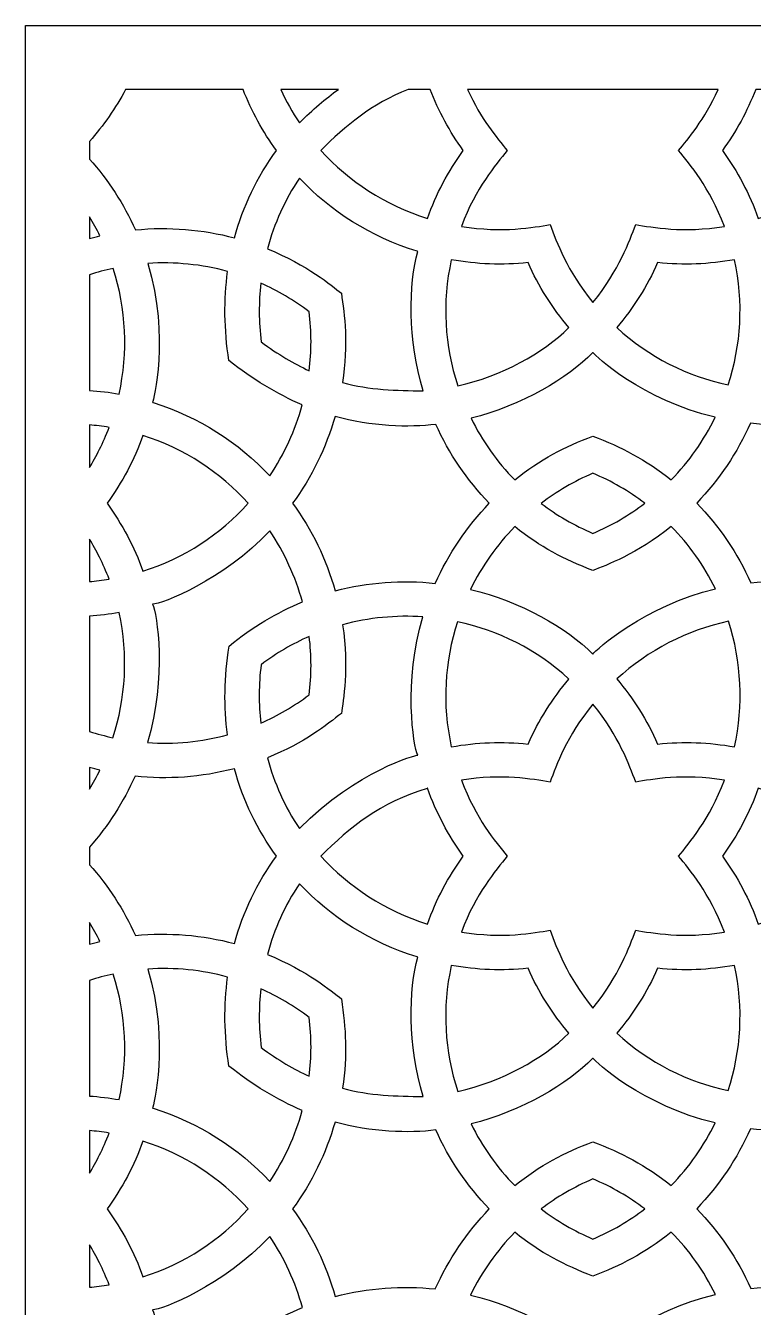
# Model space of a CAD drawing. Header units: millimetres. Extents: x -64 to 64, y -64 to 64.
# Drawn here: x -63.5 to -24.5, y -5.3 to 63.5 of the extents above; entities that cross this region are included whole.
import ezdxf

# ---------------------------------------------------------------- set-up
doc = ezdxf.new("R2010")
doc.units = ezdxf.units.MM
doc.header["$MEASUREMENT"] = 0
doc.layers.add('layer 1', color=7, linetype='Continuous')

msp = doc.modelspace()

# ---------------------------------------------------------------- linework, layer by layer
at = {"layer": 'layer 1', "color": 250}
for points, knots in [([(-63.5, 63.5), (-63.5, 63.5), (-63.5, -63.5), (-63.5, -63.5), (-63.5, -63.5), (-63.5, -63.5), (63.5, -63.5), (63.5, -63.5), (63.5, -63.5), (63.5, -63.5), (63.5, 63.5), (63.5, 63.5), (63.5, 63.5), (63.5, 63.5), (-63.5, 63.5), (-63.5, 63.5)], [0, 0, 0, 0, 0.2, 0.2, 0.2, 0.2, 0.4, 0.4, 0.4, 0.4, 0.6, 0.6, 0.6, 0.6, 1, 1, 1, 1]), ([(-60.075, 57.2886), (-59.3232, 58.1417), (-58.6741, 59.0783), (-58.1364, 60.0749), (-58.1364, 60.0749), (-58.1364, 60.0749), (-51.8379, 60.0749), (-51.8379, 60.0749), (-51.8379, 60.0749), (-51.3842, 58.9054), (-50.7814, 57.8111), (-50.045, 56.7972), (-50.045, 56.7972), (-51.0792, 55.3724), (-51.8397, 53.8074), (-52.2986, 52.1102), (-52.2986, 52.1102), (-54.018, 52.5657), (-55.8213, 52.7216), (-57.6125, 52.5385), (-57.6125, 52.5385), (-58.2325, 53.9358), (-59.0697, 55.2168), (-60.075, 56.3436), (-60.075, 56.3436), (-60.075, 56.3436), (-60.075, 57.2886), (-60.075, 57.2886)], [0, 0, 0, 0, 0.125, 0.125, 0.125, 0.125, 0.25, 0.25, 0.25, 0.25, 0.375, 0.375, 0.375, 0.375, 0.5, 0.5, 0.5, 0.5, 0.625, 0.625, 0.625, 0.625, 0.75, 0.75, 0.75, 0.75, 1, 1, 1, 1]), ([(-46.7261, 60.0749), (-47.4009, 59.5852), (-48.1098, 58.9943), (-48.817, 58.2803), (-48.817, 58.2803), (-49.1972, 58.849), (-49.5294, 59.4501), (-49.8137, 60.0749), (-49.8137, 60.0749), (-49.8137, 60.0749), (-46.7261, 60.0749), (-46.7261, 60.0749)], [0, 0, 0, 0, 0.25, 0.25, 0.25, 0.25, 0.5, 0.5, 0.5, 0.5, 1, 1, 1, 1]), ([(-41.8061, 60.0749), (-41.3489, 58.9104), (-40.7565, 57.8129), (-40.0217, 56.8025), (-40.0217, 56.8025), (-40.8317, 55.6842), (-41.4773, 54.4664), (-41.9449, 53.1583), (-41.9449, 53.1583), (-44.2156, 53.8688), (-46.1628, 55.1466), (-47.6629, 56.8025), (-47.6629, 56.8025), (-46.3339, 58.1314), (-44.9435, 59.2924), (-42.9843, 60.0749), (-42.9843, 60.0749), (-42.9843, 60.0749), (-41.8061, 60.0749), (-41.8061, 60.0749)], [0, 0, 0, 0, 0.1666667, 0.1666667, 0.1666667, 0.1666667, 0.3333333, 0.3333333, 0.3333333, 0.3333333, 0.5, 0.5, 0.5, 0.5, 0.6666667, 0.6666667, 0.6666667, 0.6666667, 1, 1, 1, 1]), ([(-26.3458, 60.0749), (-27.0976, 58.4327), (-27.971, 57.4223), (-28.4762, 56.7972), (-28.4762, 56.7972), (-27.8716, 56.049), (-26.8185, 54.8467), (-26.0117, 52.7283), (-26.0117, 52.7283), (-28.2501, 52.3621), (-29.8684, 52.6789), (-30.776, 52.8211), (-30.776, 52.8211), (-31.1168, 51.9374), (-31.646, 50.3908), (-33.0691, 48.6495), (-33.0691, 48.6495), (-34.4733, 50.3583), (-35.0008, 51.8721), (-35.3689, 52.8211), (-35.3689, 52.8211), (-36.2388, 52.6838), (-37.8794, 52.3586), (-40.1279, 52.7283), (-40.1279, 52.7283), (-39.3453, 54.8023), (-38.2973, 56.0165), (-37.667, 56.7972), (-37.667, 56.7972), (-38.222, 57.4908), (-39.0679, 58.4772), (-39.7957, 60.0749), (-39.7957, 60.0749), (-39.7957, 60.0749), (-26.3458, 60.0749), (-26.3458, 60.0749)], [0, 0, 0, 0, 0.1, 0.1, 0.1, 0.1, 0.2, 0.2, 0.2, 0.2, 0.3, 0.3, 0.3, 0.3, 0.4, 0.4, 0.4, 0.4, 0.5, 0.5, 0.5, 0.5, 0.6, 0.6, 0.6, 0.6, 0.7, 0.7, 0.7, 0.7, 0.8, 0.8, 0.8, 0.8, 1, 1, 1, 1]), ([(-24.3371, 60.0749), (-24.3371, 60.0749), (-23.1948, 60.0749), (-23.1948, 60.0749), (-23.1948, 60.0749), (-21.3914, 59.3351), (-19.8127, 58.2016), (-18.5487, 56.8025), (-18.5487, 56.8025), (-20.042, 55.143), (-21.9738, 53.8586), (-24.1984, 53.1583), (-24.1984, 53.1583), (-24.6676, 54.4664), (-25.3115, 55.6842), (-26.1232, 56.8025), (-26.1232, 56.8025), (-25.3887, 57.8129), (-24.7908, 58.9104), (-24.3371, 60.0749)], [0, 0, 0, 0, 0.1666667, 0.1666667, 0.1666667, 0.1666667, 0.3333333, 0.3333333, 0.3333333, 0.3333333, 0.5, 0.5, 0.5, 0.5, 0.6666667, 0.6666667, 0.6666667, 0.6666667, 1, 1, 1, 1]), ([(-42.1761, 43.9092), (-43.6266, 43.9092), (-45.0256, 43.9536), (-46.5052, 44.3459), (-46.5052, 44.3459), (-46.1814, 46.4457), (-46.3901, 47.9573), (-46.5635, 49.1405), (-46.5635, 49.1405), (-47.1008, 49.5642), (-48.3909, 50.6599), (-50.5329, 51.5246), (-50.5329, 51.5246), (-50.17, 52.8842), (-49.5894, 54.1567), (-48.817, 55.3141), (-48.817, 55.3141), (-47.1354, 53.5351), (-44.9845, 52.1631), (-42.4964, 51.3927), (-42.4964, 51.3927), (-42.4877, 51.3842), (-42.4775, 51.3842), (-42.4638, 51.3842), (-42.4638, 51.3842), (-42.9603, 49.6545), (-43.0066, 46.6422), (-42.1761, 43.9092)], [0, 0, 0, 0, 0.125, 0.125, 0.125, 0.125, 0.25, 0.25, 0.25, 0.25, 0.375, 0.375, 0.375, 0.375, 0.5, 0.5, 0.5, 0.5, 0.625, 0.625, 0.625, 0.625, 0.75, 0.75, 0.75, 0.75, 1, 1, 1, 1]), ([(-60.075, 53.2472), (-59.8712, 52.9135), (-59.6845, 52.5709), (-59.5115, 52.2182), (-59.5115, 52.2182), (-59.6999, 52.1737), (-59.8883, 52.124), (-60.075, 52.0707), (-60.075, 52.0707), (-60.075, 52.0707), (-60.075, 53.2472), (-60.075, 53.2472)], [0, 0, 0, 0, 0.25, 0.25, 0.25, 0.25, 0.5, 0.5, 0.5, 0.5, 1, 1, 1, 1]), ([(-40.3232, 44.178), (-41.0218, 46.3134), (-41.176, 48.6406), (-40.6656, 50.939), (-40.6656, 50.939), (-39.3127, 50.6942), (-37.9222, 50.6374), (-36.5454, 50.7813), (-36.5454, 50.7813), (-35.9854, 49.5159), (-35.2524, 48.3531), (-34.3534, 47.2962), (-34.3534, 47.2962), (-35.761, 45.9299), (-37.9462, 44.6899), (-40.3232, 44.178)], [0, 0, 0, 0, 0.2, 0.2, 0.2, 0.2, 0.4, 0.4, 0.4, 0.4, 0.6, 0.6, 0.6, 0.6, 1, 1, 1, 1]), ([(-25.8082, 44.2242), (-27.9897, 44.6867), (-30.067, 45.7158), (-31.7898, 47.2962), (-31.7898, 47.2962), (-30.8908, 48.3531), (-30.1595, 49.5159), (-29.5978, 50.7813), (-29.5978, 50.7813), (-28.2226, 50.6374), (-26.8323, 50.6942), (-25.4776, 50.939), (-25.4776, 50.939), (-24.9724, 48.6593), (-25.1213, 46.3462), (-25.8082, 44.2242)], [0, 0, 0, 0, 0.2, 0.2, 0.2, 0.2, 0.4, 0.4, 0.4, 0.4, 0.6, 0.6, 0.6, 0.6, 1, 1, 1, 1]), ([(-60.075, 50.1304), (-59.6572, 50.2659), (-59.2325, 50.3805), (-58.8027, 50.4712), (-58.8027, 50.4712), (-58.1022, 48.3016), (-57.996, 45.9624), (-58.4875, 43.7328), (-58.4875, 43.7328), (-59.0132, 43.8252), (-59.5424, 43.8901), (-60.075, 43.9279), (-60.075, 43.9279), (-60.075, 43.9279), (-60.075, 50.1304), (-60.075, 50.1304)], [0, 0, 0, 0, 0.2, 0.2, 0.2, 0.2, 0.4, 0.4, 0.4, 0.4, 0.6, 0.6, 0.6, 0.6, 1, 1, 1, 1]), ([(-52.5949, 45.5256), (-51.3276, 44.541), (-50.0348, 43.7346), (-48.6578, 43.1454), (-48.6578, 43.1454), (-49.0328, 41.7872), (-49.6254, 40.5028), (-50.4045, 39.3435), (-50.4045, 39.3435), (-52.0777, 41.1279), (-54.2149, 42.5101), (-56.6569, 43.2738), (-56.6569, 43.2738), (-56.6655, 43.2823), (-56.6757, 43.2876), (-56.6894, 43.2876), (-56.6894, 43.2876), (-56.6569, 43.3525), (-55.7544, 46.7723), (-56.9445, 50.74), (-56.9445, 50.74), (-55.5027, 50.8328), (-54.0591, 50.6924), (-52.665, 50.3103), (-52.665, 50.3103), (-52.8723, 48.8068), (-52.8569, 47.2108), (-52.5949, 45.5256)], [0, 0, 0, 0, 0.125, 0.125, 0.125, 0.125, 0.25, 0.25, 0.25, 0.25, 0.375, 0.375, 0.375, 0.375, 0.5, 0.5, 0.5, 0.5, 0.625, 0.625, 0.625, 0.625, 0.75, 0.75, 0.75, 0.75, 1, 1, 1, 1]), ([(-48.2914, 48.1439), (-48.1561, 47.0789), (-48.1612, 46.0188), (-48.2896, 44.9862), (-48.2896, 44.9862), (-49.1065, 45.3598), (-49.9593, 45.8597), (-50.867, 46.531), (-50.867, 46.531), (-50.9972, 47.613), (-50.9972, 48.6646), (-50.8823, 49.6785), (-50.8823, 49.6785), (-49.9816, 49.2795), (-49.1134, 48.7708), (-48.2914, 48.1439)], [0, 0, 0, 0, 0.2, 0.2, 0.2, 0.2, 0.4, 0.4, 0.4, 0.4, 0.6, 0.6, 0.6, 0.6, 1, 1, 1, 1]), ([(-26.5067, 42.4861), (-27.1113, 41.2514), (-27.9093, 40.1144), (-28.8733, 39.1227), (-28.8733, 39.1227), (-30.2499, 40.2202), (-31.5637, 40.9039), (-33.0691, 41.4704), (-33.0691, 41.4704), (-34.5613, 40.9205), (-35.9048, 40.2167), (-37.2663, 39.1209), (-37.2663, 39.1209), (-38.2185, 40.0988), (-39.0096, 41.2189), (-39.6091, 42.4346), (-39.6091, 42.4346), (-36.8998, 43.089), (-34.3723, 44.6267), (-33.093, 45.9384), (-33.093, 45.9384), (-33.0879, 45.9384), (-33.0793, 45.9437), (-33.0742, 45.9468), (-33.0742, 45.9468), (-33.0742, 45.9521), (-33.0691, 45.9521), (-33.0691, 45.9574), (-33.0691, 45.9574), (-32.9625, 45.786), (-30.4149, 43.4008), (-26.5067, 42.4861)], [0, 0, 0, 0, 0.1111111, 0.1111111, 0.1111111, 0.1111111, 0.2222222, 0.2222222, 0.2222222, 0.2222222, 0.3333333, 0.3333333, 0.3333333, 0.3333333, 0.4444444, 0.4444444, 0.4444444, 0.4444444, 0.5555556, 0.5555556, 0.5555556, 0.5555556, 0.6666667, 0.6666667, 0.6666667, 0.6666667, 0.7777778, 0.7777778, 0.7777778, 0.7777778, 1, 1, 1, 1]), ([(-60.075, 42.0716), (-59.7393, 42.0441), (-59.3883, 42.0049), (-59.0201, 41.9432), (-59.0201, 41.9432), (-59.3455, 41.0905), (-59.7137, 40.3832), (-60.075, 39.7923), (-60.075, 39.7923), (-60.075, 39.7923), (-60.075, 42.0716), (-60.075, 42.0716)], [0, 0, 0, 0, 0.25, 0.25, 0.25, 0.25, 0.5, 0.5, 0.5, 0.5, 1, 1, 1, 1]), ([(-38.6294, 37.8707), (-39.8402, 36.6155), (-40.8198, 35.1582), (-41.5236, 33.5742), (-41.5236, 33.5742), (-43.3233, 33.7644), (-45.1318, 33.6412), (-46.8905, 33.1699), (-46.8905, 33.1699), (-47.3717, 34.8636), (-48.1492, 36.4564), (-49.1767, 37.8693), (-49.1767, 37.8693), (-48.1579, 39.2716), (-47.3854, 40.8488), (-46.9043, 42.527), (-46.9043, 42.527), (-44.985, 41.9936), (-42.9216, 41.9202), (-41.4945, 42.1058), (-41.4945, 42.1058), (-40.7941, 40.5458), (-39.8248, 39.1107), (-38.6294, 37.8707)], [0, 0, 0, 0, 0.1428571, 0.1428571, 0.1428571, 0.1428571, 0.2857143, 0.2857143, 0.2857143, 0.2857143, 0.4285714, 0.4285714, 0.4285714, 0.4285714, 0.5714286, 0.5714286, 0.5714286, 0.5714286, 0.7142857, 0.7142857, 0.7142857, 0.7142857, 1, 1, 1, 1]), ([(-19.2955, 42.5612), (-18.8313, 40.8471), (-18.0608, 39.2786), (-17.0367, 37.8658), (-17.0367, 37.8658), (-18.0693, 36.4409), (-18.8295, 34.876), (-19.2902, 33.1788), (-19.2902, 33.1788), (-21.0079, 33.6342), (-22.8113, 33.7901), (-24.6024, 33.6067), (-24.6024, 33.6067), (-25.3115, 35.203), (-26.2996, 36.6466), (-27.5018, 37.8813), (-27.5018, 37.8813), (-26.2978, 39.1347), (-25.3217, 40.5867), (-24.6214, 42.1658), (-24.6214, 42.1658), (-22.8918, 41.9654), (-21.0714, 42.0956), (-19.2955, 42.5612)], [0, 0, 0, 0, 0.1428571, 0.1428571, 0.1428571, 0.1428571, 0.2857143, 0.2857143, 0.2857143, 0.2857143, 0.4285714, 0.4285714, 0.4285714, 0.4285714, 0.5714286, 0.5714286, 0.5714286, 0.5714286, 0.7142857, 0.7142857, 0.7142857, 0.7142857, 1, 1, 1, 1]), ([(-51.5588, 37.8693), (-53.0503, 36.2112), (-54.9839, 34.9271), (-57.2083, 34.2265), (-57.2083, 34.2265), (-57.6759, 35.535), (-58.3213, 36.7524), (-59.1315, 37.8693), (-59.1315, 37.8693), (-58.3213, 38.9872), (-57.6759, 40.205), (-57.2083, 41.5082), (-57.2083, 41.5082), (-54.9839, 40.8079), (-53.0503, 39.5252), (-51.5588, 37.8693)], [0, 0, 0, 0, 0.2, 0.2, 0.2, 0.2, 0.4, 0.4, 0.4, 0.4, 0.6, 0.6, 0.6, 0.6, 1, 1, 1, 1]), ([(-35.8501, 37.8675), (-35.0075, 38.5078), (-34.0794, 39.0543), (-33.0691, 39.479), (-33.0691, 39.479), (-32.0689, 39.0596), (-31.1355, 38.5163), (-30.2845, 37.8725), (-30.2845, 37.8725), (-31.1288, 37.2286), (-32.0587, 36.6808), (-33.0691, 36.2578), (-33.0691, 36.2578), (-34.0776, 36.6808), (-35.0075, 37.2251), (-35.8501, 37.8675)], [0, 0, 0, 0, 0.2, 0.2, 0.2, 0.2, 0.4, 0.4, 0.4, 0.4, 0.6, 0.6, 0.6, 0.6, 1, 1, 1, 1]), ([(-33.0691, 34.2642), (-32.3668, 34.5394), (-30.7279, 35.131), (-28.8666, 36.6275), (-28.8666, 36.6275), (-27.9111, 35.6531), (-27.1078, 34.5281), (-26.5017, 33.2863), (-26.5017, 33.2863), (-30.2245, 32.3998), (-32.9521, 29.9886), (-33.0691, 29.7776), (-33.0691, 29.7776), (-34.4767, 31.1767), (-36.9444, 32.6189), (-39.6364, 33.249), (-39.6364, 33.249), (-39.032, 34.4872), (-38.2305, 35.6256), (-37.2612, 36.619), (-37.2612, 36.619), (-35.883, 35.5096), (-34.6154, 34.858), (-33.0691, 34.2642)], [0, 0, 0, 0, 0.1428571, 0.1428571, 0.1428571, 0.1428571, 0.2857143, 0.2857143, 0.2857143, 0.2857143, 0.4285714, 0.4285714, 0.4285714, 0.4285714, 0.5714286, 0.5714286, 0.5714286, 0.5714286, 0.7142857, 0.7142857, 0.7142857, 0.7142857, 1, 1, 1, 1]), ([(-60.075, 35.9459), (-59.7137, 35.3586), (-59.3471, 34.653), (-59.0201, 33.7968), (-59.0201, 33.7968), (-59.39, 33.7351), (-59.7393, 33.6959), (-60.075, 33.6684), (-60.075, 33.6684), (-60.075, 33.6684), (-60.075, 35.9459), (-60.075, 35.9459)], [0, 0, 0, 0, 0.25, 0.25, 0.25, 0.25, 0.5, 0.5, 0.5, 0.5, 1, 1, 1, 1]), ([(-52.6701, 25.4469), (-54.0727, 25.0684), (-55.5267, 24.928), (-56.9634, 25.0271), (-56.9634, 25.0271), (-55.9069, 28.526), (-56.4566, 31.9885), (-56.6894, 32.4524), (-56.6894, 32.4524), (-56.2253, 32.4524), (-52.9032, 33.7351), (-50.4045, 36.3911), (-50.4045, 36.3911), (-49.6203, 35.2287), (-49.0279, 33.9372), (-48.6509, 32.5741), (-48.6509, 32.5741), (-50.0141, 32.0142), (-51.3344, 31.2297), (-52.5896, 30.2041), (-52.5896, 30.2041), (-52.8552, 28.5242), (-52.8723, 26.9367), (-52.6701, 25.4469)], [0, 0, 0, 0, 0.1428571, 0.1428571, 0.1428571, 0.1428571, 0.2857143, 0.2857143, 0.2857143, 0.2857143, 0.4285714, 0.4285714, 0.4285714, 0.4285714, 0.5714286, 0.5714286, 0.5714286, 0.5714286, 0.7142857, 0.7142857, 0.7142857, 0.7142857, 1, 1, 1, 1]), ([(-60.075, 31.8086), (-59.5424, 31.8463), (-59.0116, 31.9112), (-58.4875, 32.0072), (-58.4875, 32.0072), (-57.9823, 29.7279), (-58.1313, 27.4144), (-58.8163, 25.2928), (-58.8163, 25.2928), (-59.241, 25.3817), (-59.6606, 25.4945), (-60.075, 25.6265), (-60.075, 25.6265), (-60.075, 25.6265), (-60.075, 31.8086), (-60.075, 31.8086)], [0, 0, 0, 0, 0.2, 0.2, 0.2, 0.2, 0.4, 0.4, 0.4, 0.4, 0.6, 0.6, 0.6, 0.6, 1, 1, 1, 1]), ([(-46.5635, 26.5991), (-46.4648, 27.2725), (-46.1449, 29.0072), (-46.4983, 31.3531), (-46.4983, 31.3531), (-45.0906, 31.7334), (-43.6334, 31.8752), (-42.1898, 31.7761), (-42.1898, 31.7761), (-43.2413, 28.291), (-42.7018, 24.82), (-42.4638, 24.3558), (-42.4638, 24.3558), (-42.5289, 24.3558), (-45.6815, 23.5783), (-48.817, 20.417), (-48.817, 20.417), (-49.5894, 21.5713), (-50.17, 22.854), (-50.5329, 24.2154), (-50.5329, 24.2154), (-48.521, 25.0268), (-47.3432, 25.9849), (-46.5635, 26.5991)], [0, 0, 0, 0, 0.1428571, 0.1428571, 0.1428571, 0.1428571, 0.2857143, 0.2857143, 0.2857143, 0.2857143, 0.4285714, 0.4285714, 0.4285714, 0.4285714, 0.5714286, 0.5714286, 0.5714286, 0.5714286, 0.7142857, 0.7142857, 0.7142857, 0.7142857, 1, 1, 1, 1]), ([(-34.3534, 28.4385), (-35.2473, 27.3868), (-35.9854, 26.2192), (-36.5454, 24.9537), (-36.5454, 24.9537), (-37.9171, 25.0973), (-39.3076, 25.0426), (-40.6656, 24.801), (-40.6656, 24.801), (-41.1708, 27.0771), (-41.0218, 29.3889), (-40.3368, 31.5126), (-40.3368, 31.5126), (-38.1535, 31.0483), (-36.0779, 30.0189), (-34.3534, 28.4385)], [0, 0, 0, 0, 0.2, 0.2, 0.2, 0.2, 0.4, 0.4, 0.4, 0.4, 0.6, 0.6, 0.6, 0.6, 1, 1, 1, 1]), ([(-25.4776, 24.801), (-26.8355, 25.0426), (-28.2261, 25.0973), (-29.5978, 24.9537), (-29.5978, 24.9537), (-30.1595, 26.2192), (-30.8959, 27.3921), (-31.7898, 28.4438), (-31.7898, 28.4438), (-30.103, 29.9865), (-28.0173, 31.067), (-25.7926, 31.5397), (-25.7926, 31.5397), (-25.0941, 29.3702), (-24.9876, 27.0309), (-25.4776, 24.801)], [0, 0, 0, 0, 0.2, 0.2, 0.2, 0.2, 0.4, 0.4, 0.4, 0.4, 0.6, 0.6, 0.6, 0.6, 1, 1, 1, 1]), ([(-50.867, 29.2089), (-50.0553, 29.8256), (-49.1887, 30.329), (-48.2862, 30.7245), (-48.2862, 30.7245), (-48.1612, 29.7021), (-48.1579, 28.6526), (-48.2914, 27.596), (-48.2914, 27.596), (-49.1065, 26.9744), (-49.9781, 26.4693), (-50.8857, 26.0717), (-50.8857, 26.0717), (-51.0023, 27.094), (-51.0023, 28.1439), (-50.867, 29.2089)], [0, 0, 0, 0, 0.2, 0.2, 0.2, 0.2, 0.4, 0.4, 0.4, 0.4, 0.6, 0.6, 0.6, 0.6, 1, 1, 1, 1]), ([(-30.776, 14.9578), (-31.1168, 14.0741), (-31.646, 12.5278), (-33.0691, 10.7862), (-33.0691, 10.7862), (-34.4733, 12.4933), (-35.0008, 14.0092), (-35.3689, 14.9578), (-35.3689, 14.9578), (-36.2388, 14.8209), (-37.8794, 14.4953), (-40.1279, 14.8654), (-40.1279, 14.8654), (-39.3453, 16.939), (-38.2973, 18.1532), (-37.667, 18.9343), (-37.667, 18.9343), (-38.3092, 19.7372), (-39.3419, 20.931), (-40.1279, 23.0117), (-40.1279, 23.0117), (-37.9222, 23.3729), (-36.3107, 23.0628), (-35.3689, 22.914), (-35.3689, 22.914), (-35.0144, 23.8301), (-34.4973, 25.3474), (-33.0691, 27.0909), (-33.0691, 27.0909), (-31.6545, 25.3527), (-31.1373, 23.8506), (-30.776, 22.914), (-30.776, 22.914), (-29.8958, 23.0526), (-28.2484, 23.3779), (-26.0117, 23.0117), (-26.0117, 23.0117), (-26.8203, 20.888), (-27.8938, 19.655), (-28.4762, 18.9343), (-28.4762, 18.9343), (-27.8716, 18.1857), (-26.8185, 16.9838), (-26.0117, 14.8654), (-26.0117, 14.8654), (-28.2501, 14.4971), (-29.8684, 14.8138), (-30.776, 14.9578)], [0, 0, 0, 0, 0.0769231, 0.0769231, 0.0769231, 0.0769231, 0.1538462, 0.1538462, 0.1538462, 0.1538462, 0.2307692, 0.2307692, 0.2307692, 0.2307692, 0.3076923, 0.3076923, 0.3076923, 0.3076923, 0.3846154, 0.3846154, 0.3846154, 0.3846154, 0.4615385, 0.4615385, 0.4615385, 0.4615385, 0.5384615, 0.5384615, 0.5384615, 0.5384615, 0.6153846, 0.6153846, 0.6153846, 0.6153846, 0.6923077, 0.6923077, 0.6923077, 0.6923077, 0.7692308, 0.7692308, 0.7692308, 0.7692308, 0.8461538, 0.8461538, 0.8461538, 0.8461538, 1, 1, 1, 1]), ([(-60.075, 23.6982), (-59.8901, 23.647), (-59.7034, 23.5973), (-59.5168, 23.5543), (-59.5168, 23.5543), (-59.6863, 23.205), (-59.8729, 22.8642), (-60.075, 22.5319), (-60.075, 22.5319), (-60.075, 22.5319), (-60.075, 23.6982), (-60.075, 23.6982)], [0, 0, 0, 0, 0.25, 0.25, 0.25, 0.25, 0.5, 0.5, 0.5, 0.5, 1, 1, 1, 1]), ([(-60.075, 19.4257), (-59.0697, 20.5662), (-58.2444, 21.8504), (-57.6296, 23.2343), (-57.6296, 23.2343), (-55.9016, 23.0339), (-54.0813, 23.1623), (-52.3037, 23.6298), (-52.3037, 23.6298), (-51.8414, 21.9139), (-51.0708, 20.3468), (-50.045, 18.9343), (-50.045, 18.9343), (-51.0792, 17.5094), (-51.8397, 15.9441), (-52.2986, 14.2469), (-52.2986, 14.2469), (-54.018, 14.7027), (-55.8213, 14.8583), (-57.6125, 14.6752), (-57.6125, 14.6752), (-58.2325, 16.0726), (-59.0697, 17.3517), (-60.075, 18.4785), (-60.075, 18.4785), (-60.075, 18.4785), (-60.075, 19.4257), (-60.075, 19.4257)], [0, 0, 0, 0, 0.125, 0.125, 0.125, 0.125, 0.25, 0.25, 0.25, 0.25, 0.375, 0.375, 0.375, 0.375, 0.5, 0.5, 0.5, 0.5, 0.625, 0.625, 0.625, 0.625, 0.75, 0.75, 0.75, 0.75, 1, 1, 1, 1]), ([(-40.0217, 18.9375), (-40.8317, 17.8209), (-41.4773, 16.6017), (-41.9449, 15.295), (-41.9449, 15.295), (-44.2156, 16.0041), (-46.1628, 17.2833), (-47.6629, 18.9375), (-47.6629, 18.9375), (-46.113, 20.489), (-44.4794, 21.8147), (-41.9534, 22.5714), (-41.9534, 22.5714), (-41.9534, 22.5714), (-41.9534, 22.5767), (-41.9534, 22.5767), (-41.9534, 22.5767), (-41.9501, 22.5767), (-41.9501, 22.5767), (-41.9449, 22.5767), (-41.9449, 22.5767), (-41.4722, 21.2736), (-40.8317, 20.0558), (-40.0217, 18.9375)], [0, 0, 0, 0, 0.1428571, 0.1428571, 0.1428571, 0.1428571, 0.2857143, 0.2857143, 0.2857143, 0.2857143, 0.4285714, 0.4285714, 0.4285714, 0.4285714, 0.5714286, 0.5714286, 0.5714286, 0.5714286, 0.7142857, 0.7142857, 0.7142857, 0.7142857, 1, 1, 1, 1]), ([(-18.5487, 18.9375), (-20.042, 17.2798), (-21.9738, 15.9957), (-24.1984, 15.295), (-24.1984, 15.295), (-24.6676, 16.6017), (-25.3115, 17.8209), (-26.1232, 18.9375), (-26.1232, 18.9375), (-25.3115, 20.0558), (-24.6676, 21.2736), (-24.1984, 22.5767), (-24.1984, 22.5767), (-21.9738, 21.8761), (-20.042, 20.5934), (-18.5487, 18.9375)], [0, 0, 0, 0, 0.2, 0.2, 0.2, 0.2, 0.4, 0.4, 0.4, 0.4, 0.6, 0.6, 0.6, 0.6, 1, 1, 1, 1]), ([(-42.4964, 13.5294), (-42.4877, 13.5209), (-42.4775, 13.5209), (-42.4638, 13.5209), (-42.4638, 13.5209), (-42.9603, 11.7912), (-43.0066, 8.7792), (-42.1761, 6.0441), (-42.1761, 6.0441), (-43.6266, 6.0441), (-45.0256, 6.0904), (-46.5052, 6.4826), (-46.5052, 6.4826), (-46.2235, 8.3093), (-46.3276, 9.6594), (-46.5635, 11.2776), (-46.5635, 11.2776), (-47.0893, 11.6921), (-48.3846, 12.7942), (-50.5329, 13.6613), (-50.5329, 13.6613), (-50.17, 15.0213), (-49.5894, 16.2934), (-48.817, 17.4512), (-48.817, 17.4512), (-47.1354, 15.67), (-44.9845, 14.2984), (-42.4964, 13.5294)], [0, 0, 0, 0, 0.125, 0.125, 0.125, 0.125, 0.25, 0.25, 0.25, 0.25, 0.375, 0.375, 0.375, 0.375, 0.5, 0.5, 0.5, 0.5, 0.625, 0.625, 0.625, 0.625, 0.75, 0.75, 0.75, 0.75, 1, 1, 1, 1]), ([(-60.075, 15.3843), (-59.8712, 15.0502), (-59.6845, 14.7077), (-59.5115, 14.3549), (-59.5115, 14.3549), (-59.6999, 14.3104), (-59.8883, 14.2589), (-60.075, 14.2078), (-60.075, 14.2078), (-60.075, 14.2078), (-60.075, 15.3843), (-60.075, 15.3843)], [0, 0, 0, 0, 0.25, 0.25, 0.25, 0.25, 0.5, 0.5, 0.5, 0.5, 1, 1, 1, 1]), ([(-36.5454, 12.918), (-35.9854, 11.6526), (-35.2524, 10.4898), (-34.3534, 9.4333), (-34.3534, 9.4333), (-35.761, 8.0666), (-37.9462, 6.827), (-40.3232, 6.313), (-40.3232, 6.313), (-41.0218, 8.4504), (-41.176, 10.7774), (-40.6656, 13.0757), (-40.6656, 13.0757), (-39.3127, 12.8291), (-37.9222, 12.7744), (-36.5454, 12.918)], [0, 0, 0, 0, 0.2, 0.2, 0.2, 0.2, 0.4, 0.4, 0.4, 0.4, 0.6, 0.6, 0.6, 0.6, 1, 1, 1, 1]), ([(-25.4776, 13.0757), (-24.9724, 10.7946), (-25.1213, 8.4829), (-25.8082, 6.3592), (-25.8082, 6.3592), (-27.9897, 6.8234), (-30.067, 7.8525), (-31.7898, 9.4333), (-31.7898, 9.4333), (-30.8908, 10.4898), (-30.1595, 11.6526), (-29.5978, 12.918), (-29.5978, 12.918), (-28.2226, 12.7744), (-26.8323, 12.8291), (-25.4776, 13.0757)], [0, 0, 0, 0, 0.2, 0.2, 0.2, 0.2, 0.4, 0.4, 0.4, 0.4, 0.6, 0.6, 0.6, 0.6, 1, 1, 1, 1]), ([(-60.075, 12.2657), (-59.6572, 12.4008), (-59.2325, 12.5159), (-58.8027, 12.6083), (-58.8027, 12.6083), (-58.1022, 10.4383), (-57.996, 8.0977), (-58.4875, 5.8695), (-58.4875, 5.8695), (-59.0132, 5.9619), (-59.5424, 6.0272), (-60.075, 6.0646), (-60.075, 6.0646), (-60.075, 6.0646), (-60.075, 12.2657), (-60.075, 12.2657)], [0, 0, 0, 0, 0.2, 0.2, 0.2, 0.2, 0.4, 0.4, 0.4, 0.4, 0.6, 0.6, 0.6, 0.6, 1, 1, 1, 1]), ([(-52.5949, 7.6627), (-51.3276, 6.676), (-50.0348, 5.8713), (-48.6578, 5.2804), (-48.6578, 5.2804), (-49.0328, 3.9243), (-49.6254, 2.6398), (-50.4045, 1.4806), (-50.4045, 1.4806), (-52.0777, 3.265), (-54.2149, 4.645), (-56.6569, 5.4106), (-56.6569, 5.4106), (-56.6655, 5.419), (-56.6757, 5.4243), (-56.6894, 5.4243), (-56.6894, 5.4243), (-56.6569, 5.4892), (-55.7544, 8.9091), (-56.9445, 12.8771), (-56.9445, 12.8771), (-55.5027, 12.9695), (-54.0591, 12.8291), (-52.665, 12.4471), (-52.665, 12.4471), (-52.8723, 10.9435), (-52.8569, 9.3476), (-52.5949, 7.6627)], [0, 0, 0, 0, 0.125, 0.125, 0.125, 0.125, 0.25, 0.25, 0.25, 0.25, 0.375, 0.375, 0.375, 0.375, 0.5, 0.5, 0.5, 0.5, 0.625, 0.625, 0.625, 0.625, 0.75, 0.75, 0.75, 0.75, 1, 1, 1, 1]), ([(-48.2914, 10.281), (-48.1561, 9.2142), (-48.1612, 8.1559), (-48.2896, 7.1229), (-48.2896, 7.1229), (-49.1065, 7.4965), (-49.9593, 7.9947), (-50.867, 8.6678), (-50.867, 8.6678), (-50.9972, 9.7501), (-50.9972, 10.8014), (-50.8823, 11.8152), (-50.8823, 11.8152), (-49.9816, 11.4162), (-49.1134, 10.9061), (-48.2914, 10.281)], [0, 0, 0, 0, 0.2, 0.2, 0.2, 0.2, 0.4, 0.4, 0.4, 0.4, 0.6, 0.6, 0.6, 0.6, 1, 1, 1, 1]), ([(-33.093, 8.0751), (-33.0879, 8.0751), (-33.0793, 8.0804), (-33.0742, 8.0839), (-33.0742, 8.0839), (-33.0742, 8.0888), (-33.0691, 8.0888), (-33.0691, 8.0941), (-33.0691, 8.0941), (-32.9625, 7.9227), (-30.4149, 5.5376), (-26.5067, 4.6228), (-26.5067, 4.6228), (-27.1113, 3.3881), (-27.9093, 2.2511), (-28.8733, 1.2594), (-28.8733, 1.2594), (-30.25, 2.3569), (-31.5637, 3.0409), (-33.0691, 3.6075), (-33.0691, 3.6075), (-34.5784, 3.0508), (-35.9257, 2.3372), (-37.2663, 1.2562), (-37.2663, 1.2562), (-38.2185, 2.2356), (-39.0096, 3.3556), (-39.6091, 4.5716), (-39.6091, 4.5716), (-36.8998, 5.2239), (-34.3723, 6.7635), (-33.093, 8.0751)], [0, 0, 0, 0, 0.1111111, 0.1111111, 0.1111111, 0.1111111, 0.2222222, 0.2222222, 0.2222222, 0.2222222, 0.3333333, 0.3333333, 0.3333333, 0.3333333, 0.4444444, 0.4444444, 0.4444444, 0.4444444, 0.5555556, 0.5555556, 0.5555556, 0.5555556, 0.6666667, 0.6666667, 0.6666667, 0.6666667, 0.7777778, 0.7777778, 0.7777778, 0.7777778, 1, 1, 1, 1]), ([(-60.075, 4.2069), (-59.7393, 4.1811), (-59.3883, 4.1398), (-59.0201, 4.0799), (-59.0201, 4.0799), (-59.3455, 3.2272), (-59.7137, 2.5199), (-60.075, 1.929), (-60.075, 1.929), (-60.075, 1.929), (-60.075, 4.2069), (-60.075, 4.2069)], [0, 0, 0, 0, 0.25, 0.25, 0.25, 0.25, 0.5, 0.5, 0.5, 0.5, 1, 1, 1, 1]), ([(-41.4945, 4.2425), (-40.7941, 2.6825), (-39.8248, 1.2457), (-38.6294, 0.0078), (-38.6294, 0.0078), (-39.8402, -1.2492), (-40.8198, -2.7047), (-41.5236, -4.2891), (-41.5236, -4.2891), (-43.3233, -4.0989), (-45.1318, -4.222), (-46.8905, -4.6948), (-46.8905, -4.6948), (-47.3717, -2.9993), (-48.1492, -1.4086), (-49.1767, 0.006), (-49.1767, 0.006), (-48.1579, 1.4086), (-47.3854, 2.9856), (-46.9043, 4.6641), (-46.9043, 4.6641), (-44.985, 4.1307), (-42.9216, 4.0573), (-41.4945, 4.2425)], [0, 0, 0, 0, 0.1428571, 0.1428571, 0.1428571, 0.1428571, 0.2857143, 0.2857143, 0.2857143, 0.2857143, 0.4285714, 0.4285714, 0.4285714, 0.4285714, 0.5714286, 0.5714286, 0.5714286, 0.5714286, 0.7142857, 0.7142857, 0.7142857, 0.7142857, 1, 1, 1, 1]), ([(-27.5018, 0.018), (-26.2978, 1.2696), (-25.3217, 2.7238), (-24.6214, 4.3025), (-24.6214, 4.3025), (-22.8918, 4.1021), (-21.0714, 4.2305), (-19.2955, 4.6983), (-19.2955, 4.6983), (-18.8313, 2.9824), (-18.0608, 1.4153), (-17.0367, 0.0025), (-17.0367, 0.0025), (-18.0693, -1.422), (-18.8295, -2.9873), (-19.2902, -4.6845), (-19.2902, -4.6845), (-21.0079, -4.2291), (-22.8113, -4.0749), (-24.6024, -4.2563), (-24.6024, -4.2563), (-25.3115, -2.6603), (-26.2996, -1.2167), (-27.5018, 0.018)], [0, 0, 0, 0, 0.1428571, 0.1428571, 0.1428571, 0.1428571, 0.2857143, 0.2857143, 0.2857143, 0.2857143, 0.4285714, 0.4285714, 0.4285714, 0.4285714, 0.5714286, 0.5714286, 0.5714286, 0.5714286, 0.7142857, 0.7142857, 0.7142857, 0.7142857, 1, 1, 1, 1]), ([(-51.5588, 0.006), (-53.0503, -1.6535), (-54.9839, -2.9362), (-57.2083, -3.6364), (-57.2083, -3.6364), (-57.6759, -2.3297), (-58.3213, -1.1105), (-59.1315, 0.006), (-59.1315, 0.006), (-58.3213, 1.1225), (-57.6759, 2.3417), (-57.2083, 3.6449), (-57.2083, 3.6449), (-54.9839, 2.9446), (-53.0503, 1.6602), (-51.5588, 0.006)], [0, 0, 0, 0, 0.2, 0.2, 0.2, 0.2, 0.4, 0.4, 0.4, 0.4, 0.6, 0.6, 0.6, 0.6, 1, 1, 1, 1]), ([(-30.2845, 0.0078), (-31.1288, -0.6346), (-32.0587, -1.1825), (-33.0691, -1.6073), (-33.0691, -1.6073), (-34.0776, -1.1843), (-35.0075, -0.6378), (-35.8501, 0.0042), (-35.8501, 0.0042), (-35.0075, 0.6449), (-34.0794, 1.191), (-33.0691, 1.614), (-33.0691, 1.614), (-32.0689, 1.1963), (-31.1355, 0.6516), (-30.2845, 0.0078)], [0, 0, 0, 0, 0.2, 0.2, 0.2, 0.2, 0.4, 0.4, 0.4, 0.4, 0.6, 0.6, 0.6, 0.6, 1, 1, 1, 1]), ([(-37.2612, -1.2442), (-35.8877, -2.3495), (-34.5827, -3.0254), (-33.0691, -3.5987), (-33.0691, -3.5987), (-31.62, -3.0388), (-30.3354, -2.4169), (-28.8666, -1.2354), (-28.8666, -1.2354), (-27.9111, -2.2098), (-27.1078, -3.3352), (-26.5017, -4.5766), (-26.5017, -4.5766), (-30.1394, -5.443), (-32.88, -7.7816), (-33.0691, -8.0857), (-33.0691, -8.0857), (-34.4767, -6.6865), (-36.9444, -5.2444), (-39.6364, -4.6143), (-39.6364, -4.6143), (-39.032, -3.3761), (-38.2305, -2.2373), (-37.2612, -1.2442)], [0, 0, 0, 0, 0.1428571, 0.1428571, 0.1428571, 0.1428571, 0.2857143, 0.2857143, 0.2857143, 0.2857143, 0.4285714, 0.4285714, 0.4285714, 0.4285714, 0.5714286, 0.5714286, 0.5714286, 0.5714286, 0.7142857, 0.7142857, 0.7142857, 0.7142857, 1, 1, 1, 1]), ([(-60.075, -1.9188), (-59.7137, -2.5061), (-59.3471, -3.2099), (-59.0201, -4.0679), (-59.0201, -4.0679), (-59.39, -4.1279), (-59.7393, -4.1674), (-60.075, -4.1949), (-60.075, -4.1949), (-60.075, -4.1949), (-60.075, -1.9188), (-60.075, -1.9188)], [0, 0, 0, 0, 0.25, 0.25, 0.25, 0.25, 0.5, 0.5, 0.5, 0.5, 1, 1, 1, 1]), ([(-52.6701, -12.4164), (-54.0727, -12.7949), (-55.5267, -12.9353), (-56.9634, -12.8358), (-56.9634, -12.8358), (-55.9069, -9.3391), (-56.4566, -5.8748), (-56.6894, -5.4106), (-56.6894, -5.4106), (-56.2253, -5.4106), (-52.9032, -4.1296), (-50.4045, -1.4718), (-50.4045, -1.4718), (-49.6203, -2.6345), (-49.0279, -3.9261), (-48.6509, -5.2892), (-48.6509, -5.2892), (-50.0141, -5.8508), (-51.3344, -6.6333), (-52.5896, -7.6592), (-52.5896, -7.6592), (-52.8552, -9.3391), (-52.8723, -10.9266), (-52.6701, -12.4164)], [0, 0, 0, 0, 0.1428571, 0.1428571, 0.1428571, 0.1428571, 0.2857143, 0.2857143, 0.2857143, 0.2857143, 0.4285714, 0.4285714, 0.4285714, 0.4285714, 0.5714286, 0.5714286, 0.5714286, 0.5714286, 0.7142857, 0.7142857, 0.7142857, 0.7142857, 1, 1, 1, 1])]:
    msp.add_open_spline(points, degree=3, knots=knots, dxfattribs=at)

doc.saveas('drawing.dxf')
